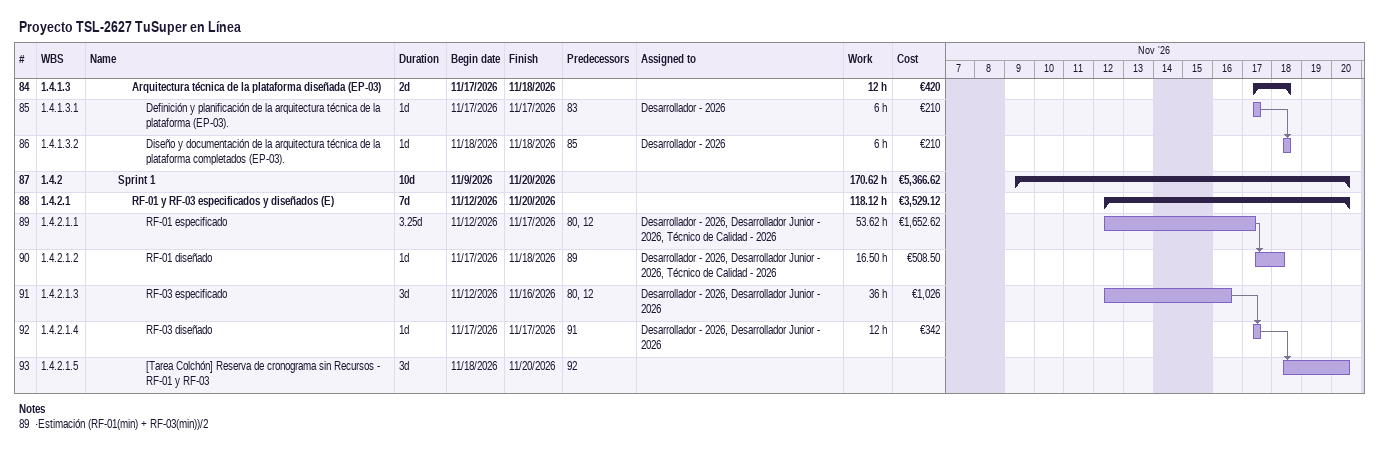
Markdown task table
Proyecto TSL-2627 TuSuper en Línea

| ID | WBS | Task | Duration | Start | Finish | Predecessors | Resources | Work (h) | Cost (€) |
|---|---|---|---|---|---|---|---|---|---|
| 84 | 1.4.1.3 | **Arquitectura técnica de la plataforma diseñada (EP-03)** | 2d | 2026-11-17 | 2026-11-18 |  |  | 12 | 420 |
| 85 | 1.4.1.3.1 | Definición y planificación de la arquitectura técnica de la plataforma (EP-03). | 1d | 2026-11-17 | 2026-11-17 | 83 | Desarrollador - 2026 | 6 | 210 |
| 86 | 1.4.1.3.2 | Diseño y documentación de la arquitectura técnica de la plataforma completados (EP-03). | 1d | 2026-11-18 | 2026-11-18 | 85 | Desarrollador - 2026 | 6 | 210 |
| 87 | 1.4.2 | **Sprint 1** | 10d | 2026-11-09 | 2026-11-20 |  |  | 170.62 | 5366.62 |
| 88 | 1.4.2.1 | **RF-01 y RF-03 especificados y diseñados (E)** | 7d | 2026-11-12 | 2026-11-20 |  |  | 118.12 | 3529.12 |
| 89 | 1.4.2.1.1 | RF-01 especificado | 3.25d | 2026-11-12 | 2026-11-17 | 80, 12 | Desarrollador - 2026, Desarrollador Junior - 2026, Técnico de Calidad - 2026 | 53.62 | 1652.62 |
| 90 | 1.4.2.1.2 | RF-01 diseñado | 1d | 2026-11-17 | 2026-11-18 | 89 | Desarrollador - 2026, Desarrollador Junior - 2026, Técnico de Calidad - 2026 | 16.50 | 508.50 |
| 91 | 1.4.2.1.3 | RF-03 especificado | 3d | 2026-11-12 | 2026-11-16 | 80, 12 | Desarrollador - 2026, Desarrollador Junior - 2026 | 36 | 1026 |
| 92 | 1.4.2.1.4 | RF-03 diseñado | 1d | 2026-11-17 | 2026-11-17 | 91 | Desarrollador - 2026, Desarrollador Junior - 2026 | 12 | 342 |
| 93 | 1.4.2.1.5 | [Tarea Colchón] Reserva de cronograma sin Recursos - RF-01 y RF-03 | 3d | 2026-11-18 | 2026-11-20 | 92 |  |  |  |

Notes
- 89: ·Estimación (RF-01(min) + RF-03(min))/2
